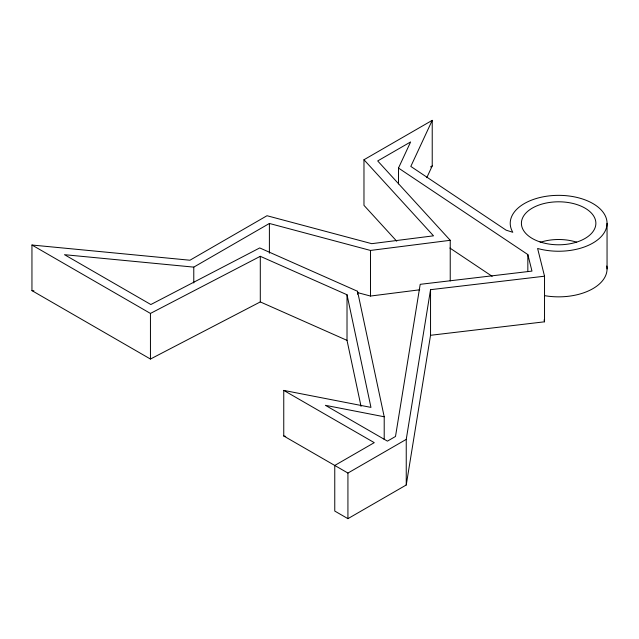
<?xml version="1.0" encoding="UTF-8"?>
<svg xmlns="http://www.w3.org/2000/svg" width="639" height="639" viewBox="0 0 639 639"><rect width="100%" height="100%" fill="white"/><g stroke="black" fill="none" stroke-linecap="round" stroke-linejoin="round"><path stroke-width="0.96" d="M406.244 439.384L430.542 289.683L544.532 276.2L544.532 321.8L430.542 335.291L406.244 484.993L347.928 518.66L334.764 511.064L334.764 465.456L374.262 442.651L283.756 390.397L283.756 436.006L347.928 473.052L406.244 439.384L406.244 484.993M398.488 183.912L398.488 168.049L410.629 141.93L377.697 160.94L450.231 240.304L450.231 280.952M396.731 241.199L363.974 205.351L363.974 159.742L432.228 120.34L410.813 166.42L506.136 230.176L512.798 232.284A48.412 27.948 0 0 1 555.331 195.414A48.412 27.948 0 0 1 606.171 228.594A48.412 27.948 0 0 1 537.607 248.467L544.532 276.2M426.772 177.69L432.228 165.948L432.228 120.34M384.207 439.576L384.207 416.772L357.536 291.288L259.73 247.932L150.844 304.539L64.499 254.689L193.777 267.126L269.394 223.466L370.476 250.44L450.231 240.304M430.502 166.947L432.228 165.948M361.051 406.388L347.017 340.363L260.297 301.92L150.445 359.038L31.95 290.625L31.95 245.017L150.445 313.429L260.297 256.311L347.017 294.755L370.955 407.386L283.756 390.397M357.96 292.71L370.476 296.049L419.711 289.794M31.95 245.017L189.943 260.225L267.006 215.726L371.746 243.675L433.506 235.823L363.974 159.742M31.95 290.625L33.939 290.817M384.207 416.772L325.395 405.318L387.426 441.134L395.501 436.469L420.198 284.323L531.967 271.096L527.838 254.562L398.488 168.049M283.756 436.006L285.713 436.389M449.896 248.044L492.182 276.328M544.053 319.891L544.532 321.8M607.05 223.299L607.05 268.907M527.838 254.562L527.838 271.415M430.542 289.683L430.542 335.291M370.476 250.44L370.476 296.049M357.536 291.288L357.536 294.259M347.928 473.052L347.928 518.66M347.017 294.755L347.017 340.363M269.394 223.466L269.394 253.212M260.297 256.311L260.297 301.92M193.777 267.126L193.777 282.989M150.445 313.429L150.445 359.038M540.57 242.205A37.238 21.502 0 0 1 576.713 242.205M606.794 266.016A48.412 27.948 0 0 1 544.596 295.649M540.019 241.917A37.238 21.502 0 0 0 595.875 223.299A37.238 21.502 0 0 0 540.019 204.68A37.238 21.502 0 0 0 540.019 241.917"/></g></svg>
